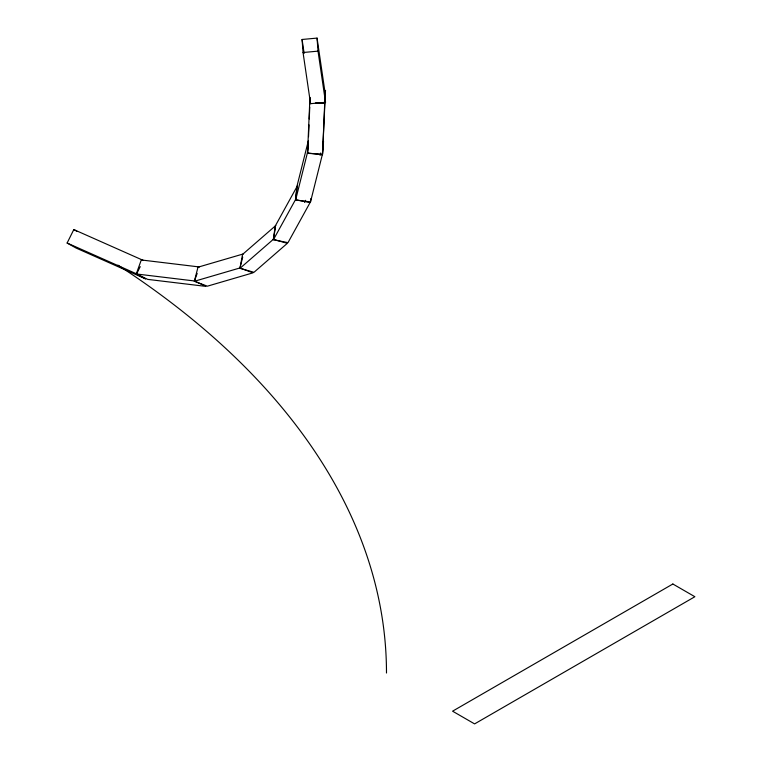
<?xml version="1.0" encoding="UTF-8"?>
<svg xmlns="http://www.w3.org/2000/svg" width="762" height="762" viewBox="0 0 762 762"><rect width="100%" height="100%" fill="white"/><g stroke="black" fill="none" stroke-linecap="round" stroke-linejoin="round"><path stroke-width="1.14" d="M324.993 98.012L325.488 90.364L322.555 154.219L307.534 153.333L309.905 98.231M308.524 136.684L309.01 124.882M309.258 118.986L309.743 107.185M309.886 103.642L310.134 97.746L310.553 103.689L325.526 102.318L324.564 89.278L317.059 38.1L302.085 39.472L303.047 52.511L310.553 103.689M322.555 154.219L324.783 101.298M307.534 153.333L308.239 142.408M322.669 144.961L323.536 141.513L322.297 154.81L310.505 201.93L295.608 200.044L296.847 186.757L308.353 140.789M295.608 200.044L307.4 152.924L308.229 144.066M310.505 201.93L310.81 198.606M273.406 239.725L275.187 226.143L297.266 186.099L295.485 199.673L273.406 239.725L287.998 242.64L310.077 202.597L295.485 199.673M239.973 268.329L273.301 239.363L287.331 243.326L253.994 272.291L239.973 268.329L242.526 254.432L275.854 225.466M273.301 239.363L275.425 227.781M320.078 155.305L320.659 153.01M194.358 281.292L239.925 267.967L252.965 272.853L207.388 286.179L194.358 281.292L197.977 267.195L243.554 253.87M239.925 267.967L242.716 257.118M136.255 273.958L194.453 280.968L205.883 286.388L147.685 279.378L136.255 273.958L141.284 259.966L199.482 266.976M194.453 280.968L197.167 273.434M67.123 243.021L136.636 273.872L145.647 278.921L76.124 248.069L67.123 243.021L73.809 229.572L143.323 260.423M136.636 273.872L140.237 266.633M304.505 202.359L305.629 200.311M303.047 52.511L318.021 51.14L325.526 102.318M315.401 102.937L324.641 103.48M307.4 152.924L322.297 154.81M73.809 229.572L76.81 231.248M302.085 39.472L304.133 53.426M317.059 38.1L318.021 51.14M117.948 265.138A1063.609 614.067 0 0 1 386.486 673.027M672.856 584.006L452.571 711.184L474.602 723.9L694.877 596.722L672.856 584.006"/></g></svg>
